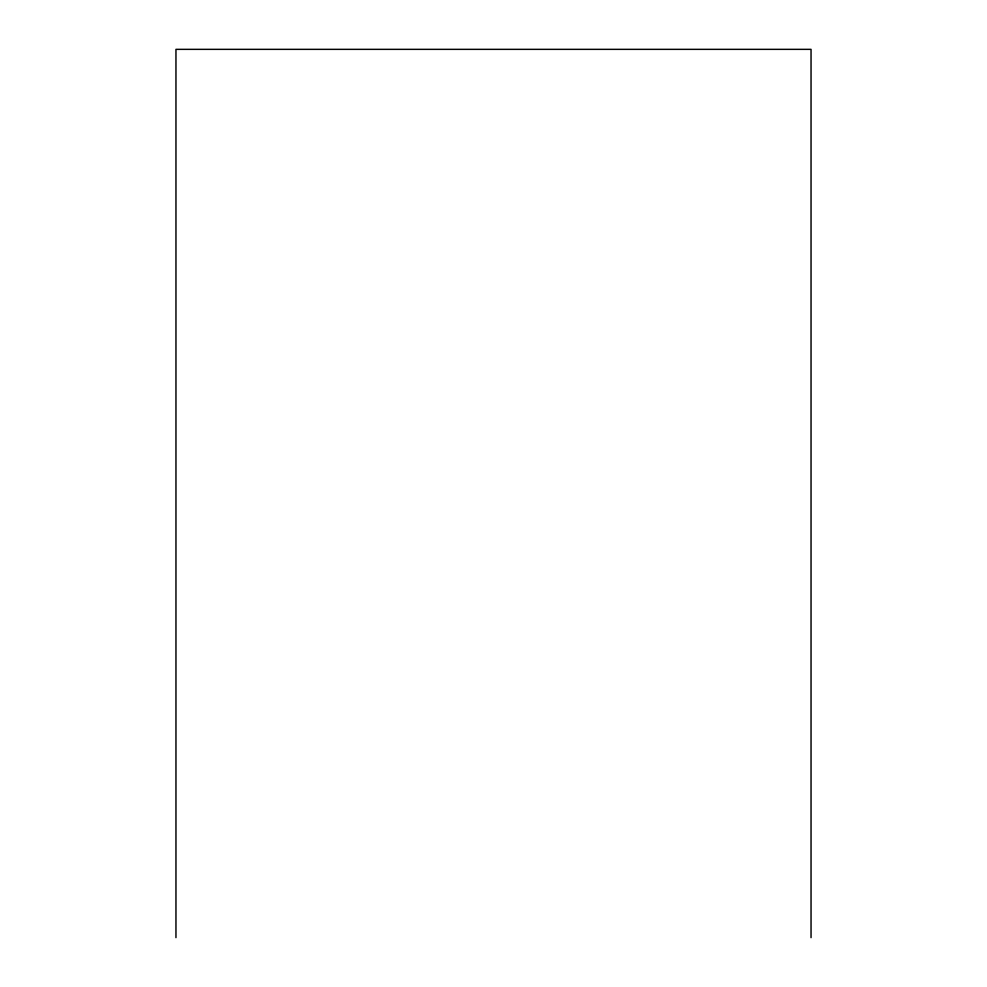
<?xml version="1.0" encoding="UTF-8"?>
<svg xmlns="http://www.w3.org/2000/svg" width="987" height="987" viewBox="0 0 987 987"><rect width="100%" height="100%" fill="white"/><g stroke="black" fill="none" stroke-linecap="round" stroke-linejoin="round"><path stroke-width="1.48" d="M811.043 937.65L811.043 49.35L175.957 49.35L175.957 937.65"/></g></svg>
